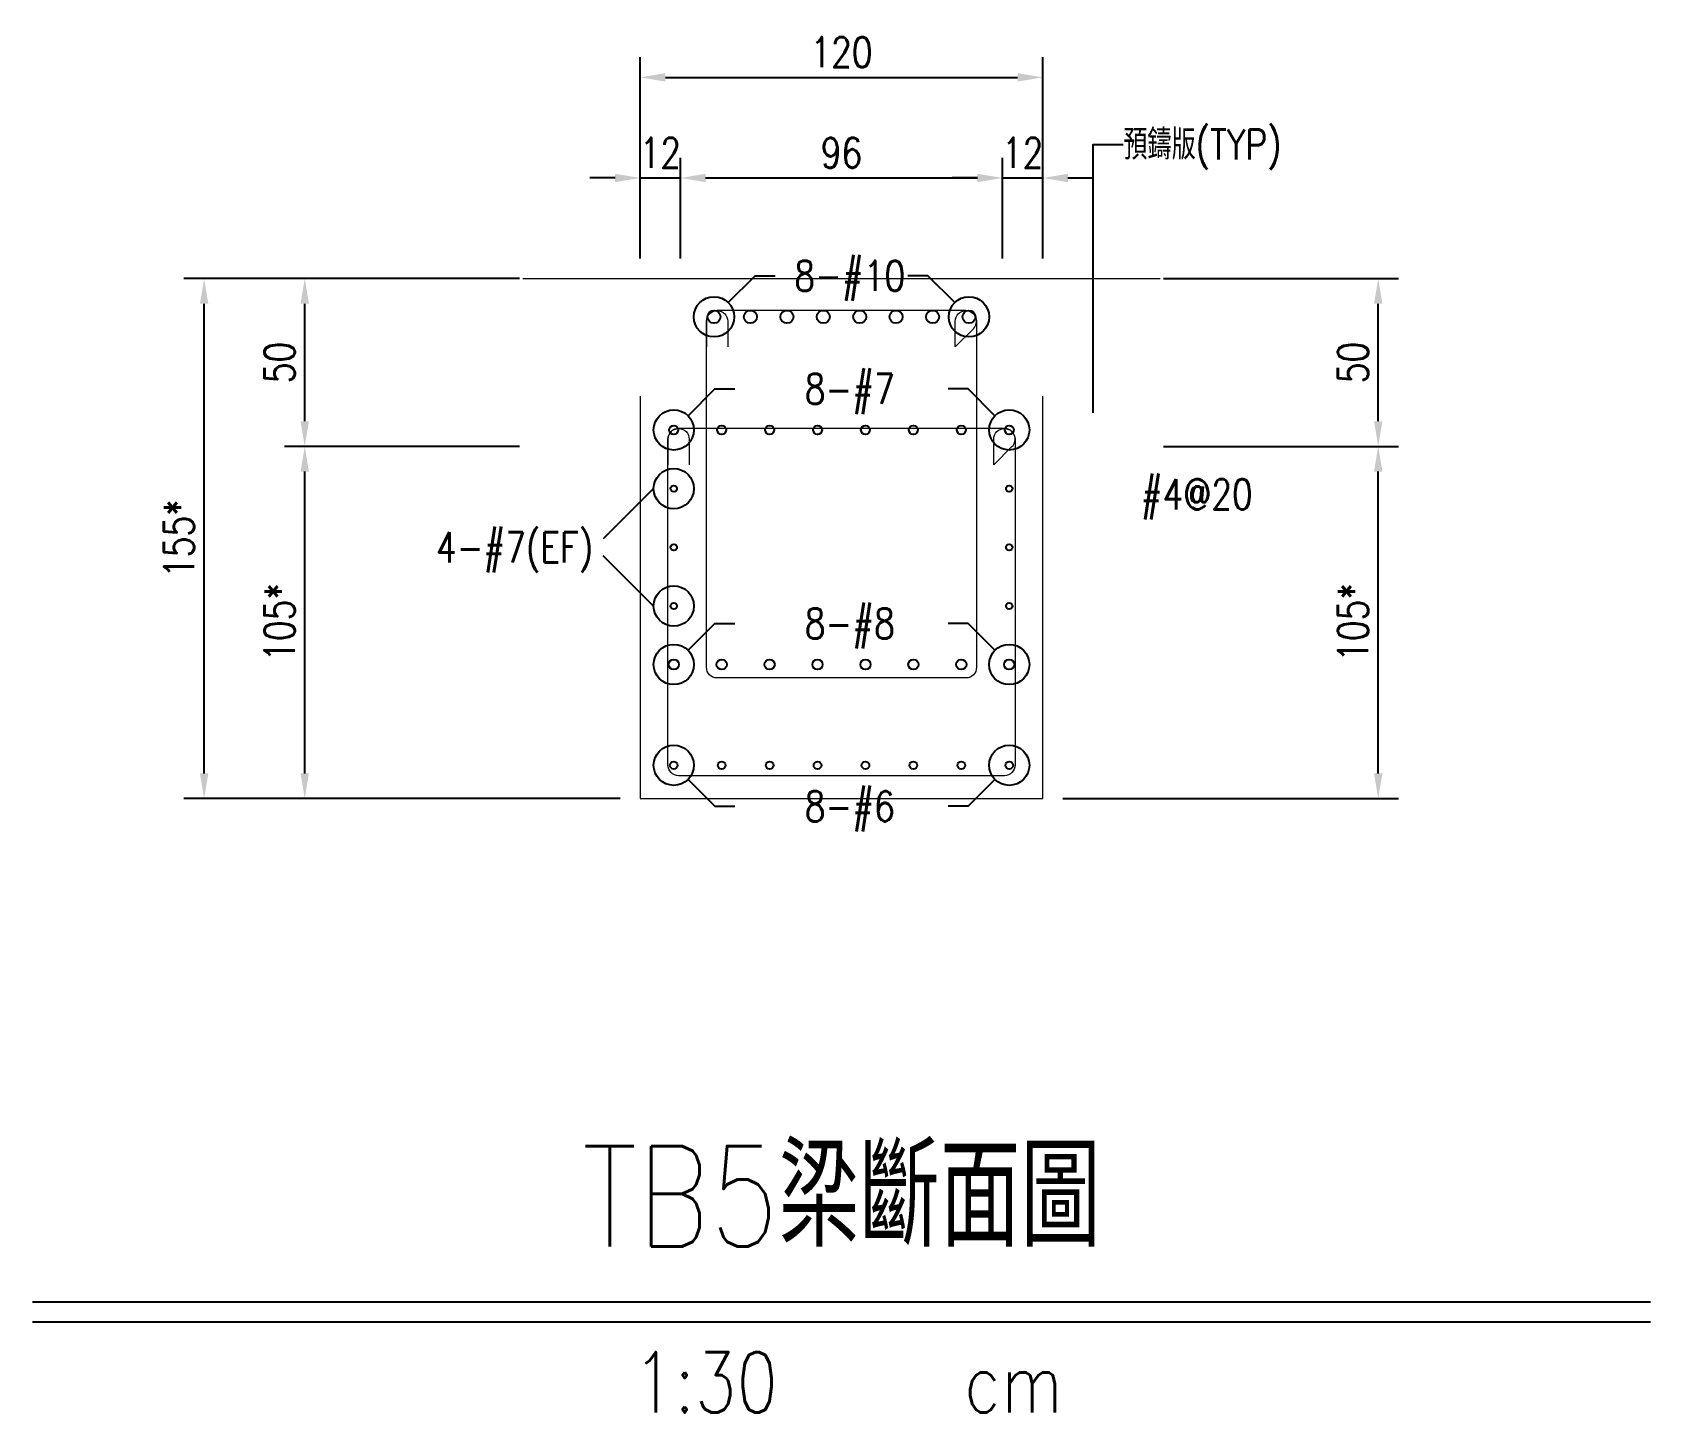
# Model space of a CAD drawing. Extents: x -4754 to 4976, y -19960 to 3841.
# Drawn here: x 4493.4 to 4975.8, y -13180.8 to -12769.4 of the extents above; entities that cross this region are included whole.
import ezdxf
from ezdxf.enums import TextEntityAlignment as Align

# ---------------------------------------------------------------- set-up
doc = ezdxf.new("R2010")
doc.units = 0
doc.header["$LTSCALE"] = 3
doc.layers.get('0').update_dxf_attribs({"linetype": 'CONTINUOUS'})
doc.layers.add('HB_0', color=7, linetype='CONTINUOUS', transparency=0.5)
for name, color, linetype in [('HB_DIM', 1, 'CONTINUOUS'), ('HB_TXT_CTEXT', 2, 'CONTINUOUS'), ('鋼筋', 3, 'CONTINUOUS')]:
    doc.layers.add(name, color=color, linetype=linetype)
doc.styles.get("Standard").update_dxf_attribs({"font": 'ROMANS.shx', "width": 0.8, "bigfont": 'chineset.shx'})
doc.dimstyles.new('30', dxfattribs={"dimscale": 3, "dimtxt": 3, "dimasz": 2.5, "dimexe": 2, "dimexo": 2, "dimgap": 1, "dimtad": 1, "dimdsep": 46, "dimtxsty": 'Standard', "dimcen": 0, "dimclrd": 256, "dimclre": 256, "dimclrt": 2, "dimadec": 0, "dimazin": 0, "dimtfac": 1, "dimtix": 1, "dimtmove": 2, "dimatfit": 3, "dimfxl": 1, "dimtolj": 1, "dimtzin": 0, "dimarcsym": 0})

# ---------------------------------------------------------------- blocks, each defined once
blk = doc.blocks.new('title_beam')
at = {"color": 3, "linetype": 'Continuous'}
blk.add_line((-241.2, 0), (241.2, 0), dxfattribs=at)
at = {"color": 1, "linetype": 'Continuous'}
blk.add_line((-241.2, -6), (241.2, -6), dxfattribs=at)
at = {"color": 3, "linetype": 'Continuous', "width": 0.8}
blk.add_attdef('TITLE', text='', height=30, dxfattribs=at).set_placement((0, 33), align=Align.MIDDLE)
at = {"linetype": 'Continuous', "width": 0.8}
blk.add_attdef('SCALE', text='', height=18, dxfattribs=at).set_placement((-40.57, -24), align=Align.MIDDLE)
blk.add_attdef('CM', (36.47, -33.03), '', height=18, dxfattribs=at)
blk = doc.blocks.new('C')
at = {"color": 3, "linetype": 'Continuous'}
blk.add_circle((0, 0), 1.2, dxfattribs=at)
blk = doc.blocks.new('*D585')
at = {"layer": 'HB_DIM', "linetype": 'Continuous', "lineweight": -2}
for p, q in [((4638.57, -12842.79), (4538.57, -12842.79)), ((4544.57, -12990.29), (4544.57, -12850.29)), ((4668.57, -12997.79), (4538.57, -12997.79))]:
    blk.add_line(p, q, dxfattribs=at)
at = {"layer": 'HB_DIM'}
for points in [[(4545.82, -12850.29), (4543.32, -12850.29), (4544.57, -12842.79)], [(4543.32, -12990.29), (4545.82, -12990.29), (4544.57, -12997.79)]]:
    blk.add_solid(points, dxfattribs=at)
at = {"layer": 'HB_DIM', "color": 2, "linetype": 'Continuous', "insert": (4537.07, -12920.29), "char_height": 9, "attachment_point": 5, "rotation": 90}
blk.add_mtext('\\A1;155*', dxfattribs=at)
blk = doc.blocks.new('*D586')
at = {"layer": 'HB_DIM', "linetype": 'Continuous', "lineweight": -2}
for p, q in [((4638.57, -12892.79), (4568.57, -12892.79)), ((4574.57, -12990.29), (4574.57, -12900.29)), ((4668.57, -12997.79), (4568.57, -12997.79))]:
    blk.add_line(p, q, dxfattribs=at)
at = {"layer": 'HB_DIM'}
for points in [[(4575.82, -12900.29), (4573.32, -12900.29), (4574.57, -12892.79)], [(4573.32, -12990.29), (4575.82, -12990.29), (4574.57, -12997.79)]]:
    blk.add_solid(points, dxfattribs=at)
at = {"layer": 'HB_DIM', "color": 2, "linetype": 'Continuous', "insert": (4567.07, -12945.29), "char_height": 9, "attachment_point": 5, "rotation": 90}
blk.add_mtext('\\A1;105*', dxfattribs=at)
blk = doc.blocks.new('*D587')
at = {"layer": 'HB_DIM', "linetype": 'Continuous', "lineweight": -2}
for p, q in [((4638.57, -12842.79), (4568.57, -12842.79)), ((4574.57, -12885.29), (4574.57, -12850.29)), ((4638.57, -12892.79), (4568.57, -12892.79))]:
    blk.add_line(p, q, dxfattribs=at)
at = {"layer": 'HB_DIM'}
for points in [[(4575.82, -12850.29), (4573.32, -12850.29), (4574.57, -12842.79)], [(4573.32, -12885.29), (4575.82, -12885.29), (4574.57, -12892.79)]]:
    blk.add_solid(points, dxfattribs=at)
at = {"layer": 'HB_DIM', "color": 2, "linetype": 'Continuous', "insert": (4567.07, -12867.79), "char_height": 9, "attachment_point": 5, "rotation": 90}
blk.add_mtext('\\A1;50', dxfattribs=at)
blk = doc.blocks.new('*D588')
at = {"layer": 'HB_DIM', "linetype": 'Continuous', "lineweight": -2}
for p, q in [((4830.57, -12892.79), (4900.57, -12892.79)), ((4894.57, -12990.29), (4894.57, -12900.29)), ((4800.57, -12997.79), (4900.57, -12997.79))]:
    blk.add_line(p, q, dxfattribs=at)
at = {"layer": 'HB_DIM'}
for points in [[(4895.82, -12900.29), (4893.32, -12900.29), (4894.57, -12892.79)], [(4893.32, -12990.29), (4895.82, -12990.29), (4894.57, -12997.79)]]:
    blk.add_solid(points, dxfattribs=at)
at = {"layer": 'HB_DIM', "color": 2, "linetype": 'Continuous', "insert": (4887.07, -12945.29), "char_height": 9, "attachment_point": 5, "rotation": 90}
blk.add_mtext('\\A1;105*', dxfattribs=at)
blk = doc.blocks.new('*D589')
at = {"layer": 'HB_DIM', "linetype": 'Continuous', "lineweight": -2}
for p, q in [((4830.57, -12842.79), (4900.57, -12842.79)), ((4894.57, -12885.29), (4894.57, -12850.29)), ((4830.57, -12892.79), (4900.57, -12892.79))]:
    blk.add_line(p, q, dxfattribs=at)
at = {"layer": 'HB_DIM'}
for points in [[(4895.82, -12850.29), (4893.32, -12850.29), (4894.57, -12842.79)], [(4893.32, -12885.29), (4895.82, -12885.29), (4894.57, -12892.79)]]:
    blk.add_solid(points, dxfattribs=at)
at = {"layer": 'HB_DIM', "color": 2, "linetype": 'Continuous', "insert": (4887.07, -12867.79), "char_height": 9, "attachment_point": 5, "rotation": 90}
blk.add_mtext('\\A1;50', dxfattribs=at)
blk = doc.blocks.new('*D590')
at = {"layer": 'HB_DIM', "linetype": 'Continuous', "lineweight": -2}
for p, q in [((4674.57, -12836.79), (4674.57, -12776.79)), ((4794.57, -12836.79), (4794.57, -12776.79)), ((4682.07, -12782.79), (4787.07, -12782.79))]:
    blk.add_line(p, q, dxfattribs=at)
at = {"layer": 'HB_DIM'}
for points in [[(4682.07, -12781.54), (4682.07, -12784.04), (4674.57, -12782.79)], [(4787.07, -12784.04), (4787.07, -12781.54), (4794.57, -12782.79)]]:
    blk.add_solid(points, dxfattribs=at)
at = {"layer": 'HB_DIM', "color": 2, "linetype": 'Continuous', "insert": (4734.57, -12775.29), "char_height": 9, "attachment_point": 5, "rotation": 0}
blk.add_mtext('\\A1;120', dxfattribs=at)
blk = doc.blocks.new('*D591')
at = {"layer": 'HB_DIM', "linetype": 'Continuous', "lineweight": -2}
for p, q in [((4674.57, -12836.79), (4674.57, -12806.79)), ((4686.57, -12836.79), (4686.57, -12806.79)), ((4667.07, -12812.79), (4659.57, -12812.79)), ((4674.57, -12812.79), (4686.57, -12812.79)), ((4694.07, -12812.79), (4701.57, -12812.79))]:
    blk.add_line(p, q, dxfattribs=at)
at = {"layer": 'HB_DIM'}
for points in [[(4667.07, -12814.04), (4667.07, -12811.54), (4674.57, -12812.79)], [(4694.07, -12811.54), (4694.07, -12814.04), (4686.57, -12812.79)]]:
    blk.add_solid(points, dxfattribs=at)
at = {"layer": 'HB_DIM', "color": 2, "linetype": 'Continuous', "insert": (4680.57, -12805.29), "char_height": 9, "attachment_point": 5, "rotation": 0}
blk.add_mtext('\\A1;12', dxfattribs=at)
blk = doc.blocks.new('*D592')
at = {"layer": 'HB_DIM', "linetype": 'Continuous', "lineweight": -2}
for p, q in [((4686.57, -12836.79), (4686.57, -12806.79)), ((4782.57, -12836.79), (4782.57, -12806.79)), ((4694.07, -12812.79), (4775.07, -12812.79))]:
    blk.add_line(p, q, dxfattribs=at)
at = {"layer": 'HB_DIM'}
for points in [[(4694.07, -12811.54), (4694.07, -12814.04), (4686.57, -12812.79)], [(4775.07, -12814.04), (4775.07, -12811.54), (4782.57, -12812.79)]]:
    blk.add_solid(points, dxfattribs=at)
at = {"layer": 'HB_DIM', "color": 2, "linetype": 'Continuous', "insert": (4734.57, -12805.29), "char_height": 9, "attachment_point": 5, "rotation": 0}
blk.add_mtext('\\A1;96', dxfattribs=at)
blk = doc.blocks.new('*D593')
at = {"layer": 'HB_DIM', "linetype": 'Continuous', "lineweight": -2}
for p, q in [((4782.57, -12836.79), (4782.57, -12806.79)), ((4794.57, -12836.79), (4794.57, -12806.79)), ((4775.07, -12812.79), (4767.57, -12812.79)), ((4782.57, -12812.79), (4794.57, -12812.79)), ((4802.07, -12812.79), (4809.57, -12812.79))]:
    blk.add_line(p, q, dxfattribs=at)
at = {"layer": 'HB_DIM'}
for points in [[(4775.07, -12814.04), (4775.07, -12811.54), (4782.57, -12812.79)], [(4802.07, -12811.54), (4802.07, -12814.04), (4794.57, -12812.79)]]:
    blk.add_solid(points, dxfattribs=at)
at = {"layer": 'HB_DIM', "color": 2, "linetype": 'Continuous', "insert": (4788.57, -12805.29), "char_height": 9, "attachment_point": 5, "rotation": 0}
blk.add_mtext('\\A1;12', dxfattribs=at)
blk = doc.blocks.new('C_Red')
at = {"color": 1, "linetype": 'Continuous'}
blk.add_circle((0, 0), 1.2, dxfattribs=at)

msp = doc.modelspace()

# ---------------------------------------------------------------- linework, layer by layer
at = {"layer": 'HB_0', "lineweight": 5}
msp.add_line((4639.573, -12842.788, 399.995), (4829.573, -12842.788, 399.995), dxfattribs=at)
msp.add_polyline3d([(4674.573, -12877.788, 399.995), (4674.573, -12997.788, 399.995), (4794.573, -12997.788, 399.995), (4794.573, -12877.788, 399.995)], dxfattribs=at)
at = {"layer": 'HB_DIM', "color": 1, "linetype": 'Continuous'}
for points in [[(4809.573, -12882.788), (4809.573, -12802.788), (4818.573, -12802.788)], [(4700.816, -12849.937), (4708.816, -12841.937), (4714.816, -12841.937)], [(4768.331, -12849.937), (4760.331, -12841.937), (4754.331, -12841.937)], [(4688.816, -12883.646), (4696.816, -12875.646), (4702.816, -12875.646)], [(4780.331, -12883.646), (4772.331, -12875.646), (4766.331, -12875.646)], [(4678.573, -12905.392), (4663.573, -12920.392)], [(4678.573, -12940.376), (4663.573, -12925.376)], [(4688.816, -12953.576), (4696.816, -12945.576), (4702.816, -12945.576)], [(4780.331, -12953.576), (4772.331, -12945.576), (4766.331, -12945.576)], [(4688.816, -12992.091), (4696.816, -13000.091), (4702.816, -13000.091)], [(4780.331, -12992.091), (4772.331, -13000.091), (4766.331, -13000.091)]]:
    msp.add_lwpolyline(points, dxfattribs=at)
for points in [[(4774.818, -12907.069, 0, 1.25, 0), (4781.818, -12907.069, 0, 0, 0), (4814.818, -12907.069, 0, 0, 0), (4823.818, -12907.069, 0, 0, 0)], [(4786.318, -12907.069, 0, 1.25, 0), (4793.318, -12907.069, 0, 0, 0), (4814.818, -12907.069, 0, 0, 0), (4823.818, -12907.069, 0, 0, 0)]]:
    msp.add_lwpolyline(points, format="xyseb", dxfattribs=at)
at = {"layer": '鋼筋', "lineweight": 5}
for p, q in [((4694.328, -12855.493, 53.084), (4694.328, -12863.113, 53.123)), ((4694.328, -12958.638, 52.333), (4694.328, -12855.499, 51.814)), ((4771.643, -12852.318, 53.068), (4697.503, -12852.318, 53.068)), ((4700.678, -12855.499, 51.814), (4700.678, -12863.119, 51.853)), ((4768.468, -12863.119, 51.853), (4768.468, -12855.499, 51.814)), ((4774.818, -12855.499, 51.814), (4774.818, -12958.638, 52.333)), ((4768.5, -12863.126, 53.123), (4773.888, -12857.738, 53.096)), ((4783.143, -12887.459, 130.706), (4686.003, -12887.459, 130.706)), ((4682.828, -12890.634, 130.722), (4682.828, -12898.254, 130.761)), ((4682.828, -12987.778, 129.941), (4682.828, -12890.64, 129.452)), ((4689.178, -12890.64, 129.452), (4689.178, -12898.26, 129.491)), ((4779.968, -12898.26, 129.491), (4779.968, -12890.64, 129.452)), ((4780, -12898.267, 130.761), (4785.388, -12892.879, 130.733)), ((4786.318, -12890.64, 129.452), (4786.318, -12987.778, 129.941)), ((4771.643, -12961.813, 52.349), (4697.503, -12961.813, 52.349)), ((4783.143, -12990.953, 129.957), (4686.003, -12990.953, 129.957))]:
    msp.add_line(p, q, dxfattribs=at)
at = {"layer": '鋼筋', "lineweight": 5, "extrusion": (1.23285e-18, 0.005033, 0.999987)}
for centre in [(4697.503, -12855.597, -11.624), (4686.003, -12891.129, 65.836)]:
    msp.add_arc(centre, 3.175, 90, 180, dxfattribs=at)
at = {"layer": '鋼筋', "lineweight": 5, "extrusion": (-1.23285e-18, -0.005033, -0.999987)}
for centre, start, end in [((-4697.503, -12855.597, 12.894), 0, 180), ((-4771.643, -12855.597, 12.894), 0, 180), ((-4686.003, -12891.129, -64.566), 0, 180), ((-4783.143, -12891.129, -64.566), 0, 180), ((-4697.503, -12958.738, 12.894), 270, 0), ((-4771.643, -12958.738, 12.894), 180, 270), ((-4686.003, -12988.267, -64.566), 270, 0), ((-4783.143, -12988.267, -64.566), 180, 270)]:
    msp.add_arc(centre, 3.175, start, end, dxfattribs=at)
at = {"layer": '鋼筋', "lineweight": 5, "extrusion": (1.30104e-18, 0.005033, 0.999987)}
for centre in [(4771.643, -12855.597, -11.624), (4783.143, -12891.129, 65.836)]:
    msp.add_arc(centre, 3.175, 315, 90, dxfattribs=at)

# ---------------------------------------------------------------- block references
at = {"layer": 'HB_DIM', "linetype": 'Continuous', "xscale": 5, "yscale": 5, "zscale": 5}
for p in [(4696.573, -12854.18, 123.559), (4772.573, -12854.18, 123.559), (4684.573, -12887.889, 379.671), (4784.573, -12887.889, 379.671), (4684.573, -12905.392, 377.53), (4684.573, -12940.376, 377.706), (4684.573, -12957.819, 384.859), (4784.573, -12957.819, 384.859), (4684.573, -12987.848, 381.226), (4784.573, -12987.848, 381.226)]:
    msp.add_blockref('C_Red', p, dxfattribs=at)
at = {"layer": 'HB_TXT_CTEXT', "linetype": 'Continuous'}
msp.add_blockref('title_beam', (4734.573, -13147.788, 399.995), dxfattribs=at).add_auto_attribs({'TITLE': 'TB5梁斷面圖', 'SCALE': '1:30', 'CM': 'cm'})
at = {"layer": '鋼筋', "linetype": 'Continuous'}
for p, xscale, yscale, zscale in [((4696.573, -12854.18, 123.559), 1.61, 1.61, 1.61), ((4707.431, -12854.18, 123.559), 1.61, 1.61, 1.61), ((4718.288, -12854.18, 123.559), 1.61, 1.61, 1.61), ((4729.145, -12854.18, 123.559), 1.61, 1.61, 1.61), ((4740.002, -12854.18, 123.559), 1.61, 1.61, 1.61), ((4750.859, -12854.18, 123.559), 1.61, 1.61, 1.61), ((4761.716, -12854.18, 123.559), 1.61, 1.61, 1.61), ((4772.573, -12854.18, 123.559), 1.61, 1.61, 1.61), ((4684.573, -12887.889, 379.671), 1.11, 1.11, 1.11), ((4698.859, -12887.889, 379.671), 1.11, 1.11, 1.11), ((4713.145, -12887.889, 379.671), 1.11, 1.11, 1.11), ((4727.431, -12887.889, 379.671), 1.11, 1.11, 1.11), ((4741.716, -12887.889, 379.671), 1.11, 1.11, 1.11), ((4756.002, -12887.889, 379.671), 1.11, 1.11, 1.11), ((4770.288, -12887.889, 379.671), 1.11, 1.11, 1.11), ((4784.573, -12887.889, 379.671), 1.11, 1.11, 1.11), ((4684.573, -12905.392, 377.53), 0.795, 0.795, 0.795), ((4784.573, -12905.392, 377.53), 0.795, 0.795, 0.795), ((4684.573, -12922.884, 377.618), 0.795, 0.795, 0.795), ((4784.573, -12922.884, 377.618), 0.795, 0.795, 0.795), ((4684.573, -12940.376, 377.706), 0.795, 0.795, 0.795), ((4784.573, -12940.376, 377.706), 0.795, 0.795, 0.795), ((4684.573, -12957.819, 384.859), 1.27, 1.27, 1.27), ((4698.859, -12957.819, 384.859), 1.27, 1.27, 1.27), ((4713.145, -12957.819, 384.859), 1.27, 1.27, 1.27), ((4727.431, -12957.819, 384.859), 1.27, 1.27, 1.27), ((4741.716, -12957.819, 384.859), 1.27, 1.27, 1.27), ((4756.002, -12957.819, 384.859), 1.27, 1.27, 1.27), ((4770.288, -12957.819, 384.859), 1.27, 1.27, 1.27), ((4784.573, -12957.819, 384.859), 1.27, 1.27, 1.27), ((4684.573, -12987.848, 381.226), 0.955, 0.955, 0.955), ((4698.859, -12987.848, 381.226), 0.955, 0.955, 0.955), ((4713.145, -12987.848, 381.226), 0.955, 0.955, 0.955), ((4727.431, -12987.848, 381.226), 0.955, 0.955, 0.955), ((4741.716, -12987.848, 381.226), 0.955, 0.955, 0.955), ((4756.002, -12987.848, 381.226), 0.955, 0.955, 0.955), ((4770.288, -12987.848, 381.226), 0.955, 0.955, 0.955), ((4784.573, -12987.848, 381.226), 0.955, 0.955, 0.955)]:
    msp.add_blockref('C', p, dxfattribs=dict(at, xscale=xscale, yscale=yscale, zscale=zscale))

# ---------------------------------------------------------------- texts
at = {"layer": 'HB_TXT_CTEXT', "linetype": 'Continuous', "width": 0.8}
for s, p in [('預鑄版(TYP)', (4818.573, -12802.788, 399.995)), ('#4@20', (4823.818, -12907.069, 52.074))]:
    msp.add_text(s, height=9, dxfattribs=at).set_placement(p, align=Align.MIDDLE_LEFT)
for s, p in [(' 8-#10', (4734.573, -12841.937, 123.559)), (' 8-#7', (4734.573, -12875.646, 379.671)), (' 8-#8', (4734.573, -12945.576, 384.859)), (' 8-#6', (4734.573, -13000.091, 381.226))]:
    msp.add_text(s, height=9, dxfattribs=at).set_placement(p, align=Align.MIDDLE_CENTER)
msp.add_text(' 4-#7(EF)', height=9, dxfattribs=at).set_placement((4660.573, -12922.884, 377.53), align=Align.MIDDLE_RIGHT)

# ---------------------------------------------------------------- dimensions: what is measured, and where the dimension line sits
at = {"layer": 'HB_DIM', "linetype": 'Continuous'}
for base, p1, p2, angle, override, picture, middle in [((4794.573, -12782.788), (4674.573, -12842.788, 399.995), (4794.573, -12842.788, 399.995), 0, {"dimdec": 0, "dimpost": '<>'}, '*D590', (4734.573, -12775.288)), ((4686.573, -12812.788), (4674.573, -12842.788, 399.995), (4686.573, -12842.788, 399.995), 0, {"dimdec": 0, "dimpost": '<>'}, '*D591', (4680.573, -12805.288)), ((4782.573, -12812.788), (4686.573, -12842.788, 399.995), (4782.573, -12842.788, 399.995), 0, {"dimdec": 0, "dimpost": '<>'}, '*D592', (4734.573, -12805.288)), ((4794.573, -12812.788), (4782.573, -12842.788, 399.995), (4794.573, -12842.788, 399.995), 0, {"dimdec": 0, "dimpost": '<>'}, '*D593', (4788.573, -12805.288)), ((4574.573, -12842.788), (4644.573, -12892.788, 399.995), (4644.573, -12842.788, 399.995), 90, {"dimtad": 4, "dimdec": 0, "dimpost": '<>'}, '*D587', (4567.073, -12867.788)), ((4894.573, -12842.788), (4824.573, -12892.788, 399.995), (4824.573, -12842.788, 399.995), 90, {"dimtad": 4, "dimdec": 0, "dimpost": '<>'}, '*D589', (4887.073, -12867.788))]:
    dim = msp.add_linear_dim(base=base, p1=p1, p2=p2, angle=angle, dimstyle='30', override=override, dxfattribs=at)
    dim.commit()
    dim.dimension.update_dxf_attribs({"geometry": picture, "text_midpoint": middle})
for base, p1, p2, picture, middle in [((4544.573, -12842.788), (4674.573, -12997.788, 399.995), (4644.573, -12842.788, 399.995), '*D585', (4537.073, -12920.288)), ((4574.573, -12892.788), (4674.573, -12997.788, 399.995), (4644.573, -12892.788, 399.995), '*D586', (4567.073, -12945.288)), ((4894.573, -12892.788), (4794.573, -12997.788, 399.995), (4824.573, -12892.788, 399.995), '*D588', (4887.073, -12945.288))]:
    dim = msp.add_linear_dim(base=base, p1=p1, p2=p2, angle=90, text='<>*', dimstyle='30', override={"dimtad": 4, "dimdec": 0, "dimpost": '<>'}, dxfattribs=at)
    dim.commit()
    dim.dimension.update_dxf_attribs({"geometry": picture, "text_midpoint": middle})

doc.saveas('drawing.dxf')
